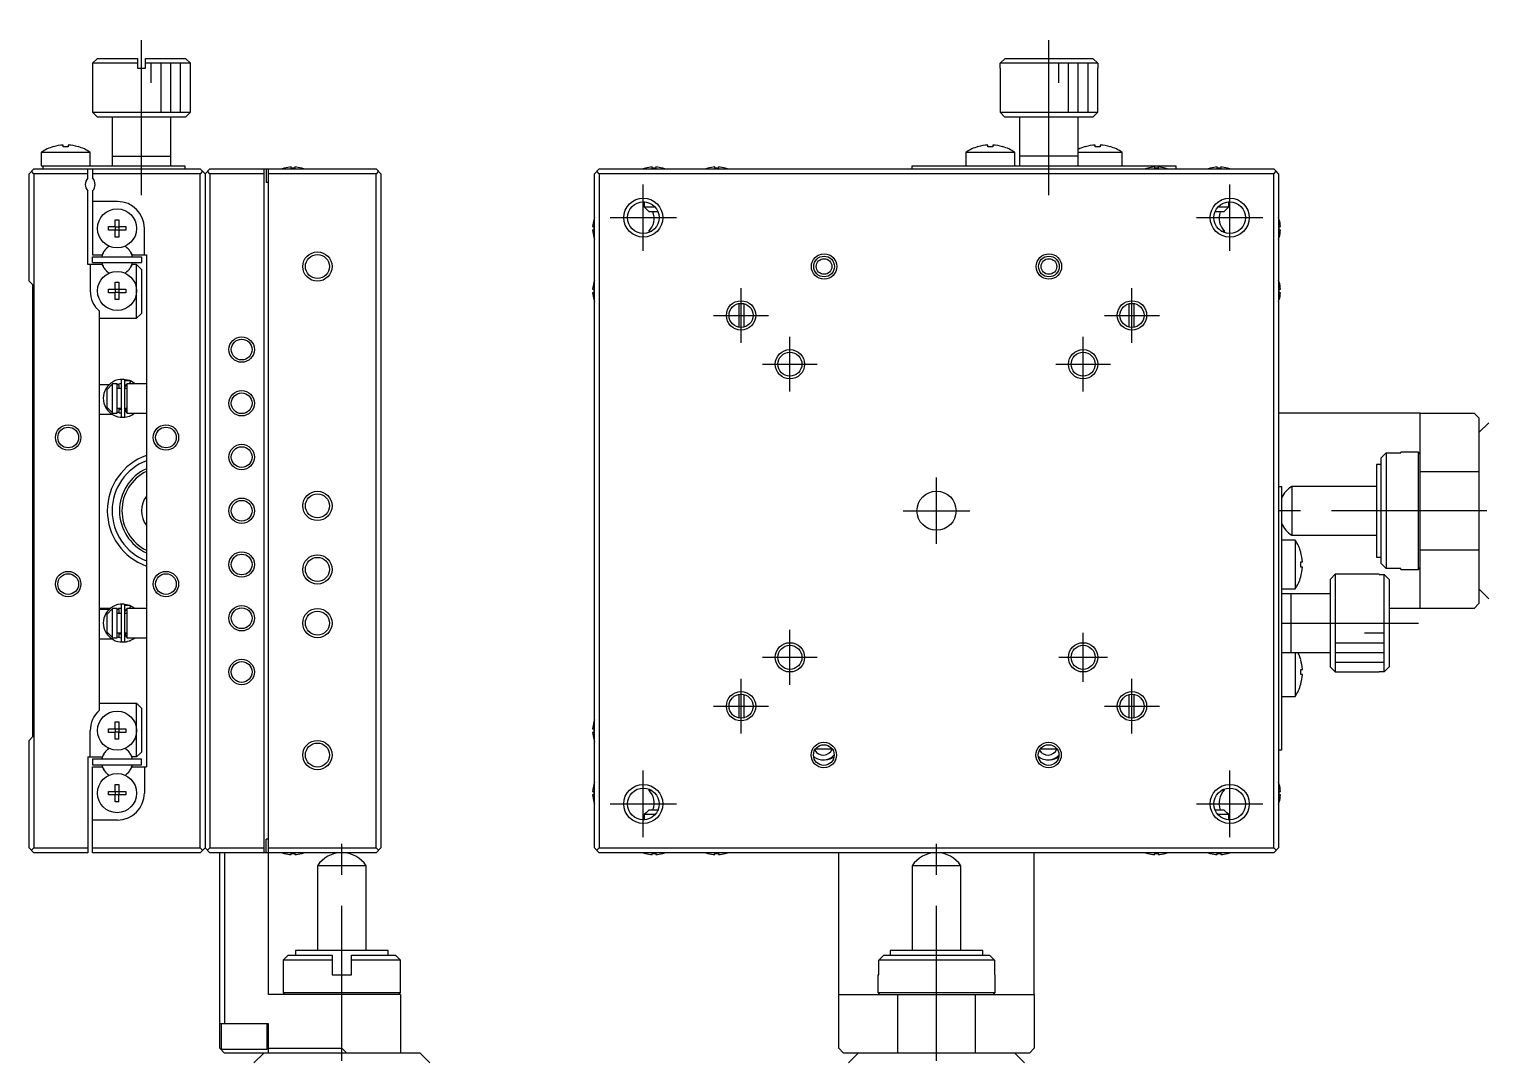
# Model space of a CAD drawing. Extents: x 0 to 460, y -8 to 315.
# Drawn here: x 0 to 148.8, y 148.1 to 253.4 of the extents above; entities that cross this region are included whole.
import ezdxf

# ---------------------------------------------------------------- set-up
doc = ezdxf.new("R2010")
doc.units = 0
doc.header["$LTSCALE"] = 0.5
doc.linetypes.add('CENTER', pattern=[50.8, 31.75, -6.35, 6.35, -6.35])
for name, color, linetype in [('MSM_CENTER', 1, 'CENTER'), ('MSM_CONTINUOUS', 7, 'CONTINUOUS'), ('MSM_NARROW', 5, 'CONTINUOUS')]:
    doc.layers.add(name, color=color, linetype=linetype)

msp = doc.modelspace()

# ---------------------------------------------------------------- linework, layer by layer
at = {"layer": 'MSM_CENTER'}
for p, q in [((11.5, 236.4), (11.5, 253.4)), ((104.34, 236.4), (104.34, 253.4)), ((62.84, 230.7), (62.84, 237.5)), ((122.84, 230.7), (122.84, 237.5)), ((59.44, 234.1), (66.24, 234.1)), ((119.44, 234.1), (126.24, 234.1)), ((72.84, 221.3), (72.84, 226.9)), ((112.84, 221.3), (112.84, 226.9)), ((70.04, 224.1), (75.64, 224.1)), ((110.04, 224.1), (115.64, 224.1)), ((77.84, 216.3), (77.84, 221.9)), ((107.84, 216.3), (107.84, 221.9)), ((75.04, 219.1), (80.64, 219.1)), ((105.04, 219.1), (110.64, 219.1)), ((92.84, 200.7), (92.84, 207.5)), ((89.44, 204.1), (96.24, 204.1)), ((225.34, 204.1), (127.84, 204.1)), ((128.14, 192.6), (142.14, 192.6)), ((77.84, 186.3), (77.84, 191.9)), ((107.84, 186.6), (107.84, 191.6)), ((75.04, 189.1), (80.64, 189.1)), ((105.34, 189.1), (110.34, 189.1)), ((72.84, 181.3), (72.84, 186.9)), ((112.84, 181.3), (112.84, 186.9)), ((70.04, 184.1), (75.64, 184.1)), ((110.04, 184.1), (115.64, 184.1)), ((62.84, 170.7), (62.84, 177.5)), ((122.84, 170.7), (122.84, 177.5)), ((59.44, 174.1), (66.24, 174.1)), ((119.44, 174.1), (126.24, 174.1)), ((32, 71.6), (32, 172.1)), ((92.84, 71.6), (92.84, 172.1))]:
    msp.add_line(p, q, dxfattribs=at)
at = {"layer": 'MSM_CONTINUOUS'}
for p, q in [((7, 250.4), (6.5, 249.9)), ((7, 250.4), (11.1, 250.4)), ((11.1, 250.4), (11.1, 249.4)), ((11.9, 250.4), (16, 250.4)), ((11.9, 249.4), (11.9, 250.4)), ((16.5, 249.9), (16, 250.4)), ((99.36, 249.9), (99.86, 250.4)), ((99.86, 250.4), (108.83, 250.4)), ((108.83, 250.4), (109.33, 249.9)), ((6.5, 249.9), (6.5, 244.9)), ((11.1, 249.9), (6.5, 249.9)), ((11.1, 249.4), (11.9, 249.4)), ((16.5, 249.9), (11.9, 249.9)), ((16.5, 244.9), (16.5, 249.9)), ((99.34, 249.4), (99.34, 244.9)), ((99.34, 249.4), (99.36, 249.4)), ((99.36, 249.4), (99.36, 249.9)), ((109.33, 249.9), (99.36, 249.9)), ((109.33, 249.9), (109.33, 249.4)), ((109.33, 249.4), (109.34, 249.4)), ((109.34, 244.9), (109.34, 249.4)), ((6.5, 244.9), (7, 244.4)), ((6.5, 244.9), (16.5, 244.9)), ((16, 244.4), (7, 244.4)), ((8.5, 244.4), (8.5, 239.4)), ((14.5, 239.4), (14.5, 244.4)), ((16, 244.4), (16.5, 244.9)), ((99.34, 244.9), (99.84, 244.4)), ((99.34, 244.9), (109.34, 244.9)), ((108.84, 244.4), (99.84, 244.4)), ((101.34, 244.4), (101.34, 239.4)), ((107.34, 239.4), (107.34, 244.4)), ((108.84, 244.4), (109.34, 244.9)), ((2.49, 241.36), (2.49, 241.37)), ((3.49, 241.36), (3.49, 241.53)), ((4.01, 241.36), (3.49, 241.36)), ((4.01, 241.53), (4.01, 241.36)), ((5.01, 241.37), (5.01, 241.36)), ((97.09, 241.36), (97.08, 241.37)), ((98.08, 241.36), (98.08, 241.53)), ((98.6, 241.36), (98.08, 241.36)), ((98.6, 241.53), (98.6, 241.36)), ((99.61, 241.37), (99.6, 241.36)), ((108.09, 241.36), (108.08, 241.37)), ((109.08, 241.36), (109.08, 241.53)), ((109.6, 241.36), (109.08, 241.36)), ((109.6, 241.53), (109.6, 241.36)), ((110.61, 241.37), (110.6, 241.36)), ((1.25, 240.79), (1.25, 239.4)), ((1.25, 240.79), (6.25, 240.79)), ((6.25, 239.4), (6.25, 240.79)), ((8.5, 240.4), (14.5, 240.4)), ((95.84, 240.79), (95.84, 239.4)), ((95.84, 240.79), (100.84, 240.79)), ((100.84, 239.4), (100.84, 240.79)), ((107.34, 240.4), (101.34, 240.4)), ((107.34, 240.79), (111.84, 240.79)), ((111.84, 239.4), (111.84, 240.79)), ((0.5, 239.1), (0, 238.6)), ((0, 227.6), (0, 238.6)), ((0.5, 238.6), (0.25, 238.85)), ((0.5, 239.1), (17.5, 239.1)), ((6, 238.6), (0.5, 238.6)), ((0.5, 238.6), (0.5, 169.6)), ((1.25, 239.4), (15.95, 239.4)), ((1.45, 239.1), (1.45, 239.4)), ((6, 238.16), (6, 239.1)), ((6.5, 239.1), (6.5, 238.16)), ((17.5, 238.6), (6.5, 238.6)), ((15.95, 239.4), (15.95, 239.1)), ((17.5, 239.1), (18, 238.6)), ((17.75, 238.85), (17.5, 238.6)), ((17.5, 169.6), (17.5, 238.6)), ((18.5, 239.1), (18, 238.6)), ((18, 238.6), (18, 169.6)), ((18.5, 238.6), (18.25, 238.85)), ((18.5, 239.1), (35.5, 239.1)), ((18.5, 238.6), (18.5, 169.6)), ((24, 238.6), (18.5, 238.6)), ((24, 239.1), (24, 169.1)), ((24.25, 239.1), (24.25, 237.7)), ((24.5, 154.6), (24.5, 239.1)), ((35.5, 238.6), (24.5, 238.6)), ((26.11, 239.17), (26.11, 239.17)), ((26.82, 239.17), (26.82, 239.29)), ((27.18, 239.17), (26.82, 239.17)), ((27.18, 239.29), (27.18, 239.17)), ((27.89, 239.17), (27.89, 239.17)), ((36, 238.6), (35.5, 239.1)), ((35.75, 238.85), (35.5, 238.6)), ((35.5, 169.6), (35.5, 238.6)), ((36, 238.6), (36, 169.6)), ((58.34, 239.1), (57.84, 238.6)), ((57.84, 169.6), (57.84, 238.6)), ((58.34, 238.6), (58.09, 238.85)), ((58.34, 239.1), (127.34, 239.1)), ((127.34, 238.6), (58.34, 238.6)), ((58.34, 238.6), (58.34, 169.6)), ((63.06, 239.17), (63.06, 239.17)), ((63.76, 239.17), (63.76, 239.29)), ((64.12, 239.17), (63.76, 239.17)), ((64.12, 239.29), (64.12, 239.17)), ((64.83, 239.17), (64.83, 239.17)), ((69.46, 239.17), (69.46, 239.17)), ((70.16, 239.17), (70.16, 239.29)), ((70.52, 239.17), (70.16, 239.17)), ((70.52, 239.29), (70.52, 239.17)), ((71.23, 239.17), (71.23, 239.17)), ((90.34, 239.4), (117.34, 239.4)), ((90.34, 239.1), (90.34, 239.4)), ((114.46, 239.17), (114.46, 239.17)), ((115.16, 239.17), (115.16, 239.29)), ((115.52, 239.17), (115.16, 239.17)), ((115.52, 239.29), (115.52, 239.17)), ((116.23, 239.17), (116.23, 239.17)), ((117.34, 239.4), (117.34, 239.1)), ((120.86, 239.17), (120.86, 239.17)), ((121.56, 239.17), (121.56, 239.29)), ((121.92, 239.17), (121.56, 239.17)), ((121.92, 239.29), (121.92, 239.17)), ((122.63, 239.17), (122.63, 239.17)), ((127.59, 238.85), (127.34, 239.1)), ((127.34, 238.6), (127.59, 238.85)), ((127.34, 169.6), (127.34, 238.6)), ((127.84, 238.6), (127.59, 238.85)), ((127.84, 238.6), (127.84, 169.6)), ((6, 229.3), (6, 236.84)), ((6.5, 236.84), (6.5, 230.3)), ((24.5, 237.7), (24.25, 237.7)), ((9.05, 235.75), (6.5, 235.75)), ((62.94, 235.75), (62.94, 235.2)), ((62.94, 235.2), (63.14, 235)), ((62.94, 235.2), (64.07, 235.2)), ((121.62, 235.2), (122.74, 235.2)), ((122.54, 235), (122.74, 235.2)), ((122.74, 235.2), (122.74, 235.75)), ((8.82, 233.18), (8.82, 233.89)), ((8.82, 233.89), (9.18, 233.89)), ((9.18, 233.89), (9.18, 233.18)), ((57.77, 233.89), (57.78, 233.89)), ((63.14, 235), (63.44, 234.7)), ((64.38, 234.7), (63.44, 234.7)), ((122.24, 234.7), (121.31, 234.7)), ((122.24, 234.7), (122.54, 235)), ((127.91, 233.89), (127.92, 233.89)), ((8.11, 232.82), (8.11, 233.18)), ((8.11, 233.18), (8.82, 233.18)), ((8.82, 232.82), (8.11, 232.82)), ((8.83, 233.17), (8.82, 233.18)), ((8.83, 232.83), (8.82, 232.82)), ((8.82, 232.11), (8.82, 232.82)), ((8.83, 233.17), (9.17, 233.17)), ((8.83, 232.83), (8.83, 233.17)), ((9.17, 232.83), (8.83, 232.83)), ((9.17, 233.17), (9.18, 233.18)), ((9.17, 233.17), (9.17, 232.83)), ((9.17, 232.83), (9.18, 232.82)), ((9.18, 233.18), (9.89, 233.18)), ((9.89, 232.82), (9.18, 232.82)), ((9.18, 232.82), (9.18, 232.11)), ((9.89, 233.18), (9.89, 232.82)), ((11.8, 230.3), (11.8, 233)), ((57.66, 233.18), (57.78, 233.18)), ((57.78, 232.82), (57.66, 232.82)), ((57.78, 233.18), (57.78, 232.82)), ((63.72, 232.7), (63.4, 232.7)), ((63.55, 232.61), (63.4, 232.7)), ((122.29, 232.7), (121.97, 232.7)), ((122.29, 232.7), (122.14, 232.61)), ((127.91, 233.18), (128.03, 233.18)), ((127.91, 232.82), (127.91, 233.18)), ((128.03, 232.82), (127.91, 232.82)), ((9.18, 232.11), (8.82, 232.11)), ((57.78, 232.11), (57.77, 232.11)), ((127.92, 232.11), (127.91, 232.11)), ((7.46, 229.3), (6, 229.3)), ((6.25, 229.3), (6.25, 226.6)), ((6.5, 230.3), (7.46, 230.3)), ((6.5, 229.5), (6.5, 230.1)), ((6.5, 230.1), (11.5, 230.1)), ((6.5, 229.5), (11.5, 229.5)), ((7.46, 230.3), (7.63, 230.59)), ((7.63, 229.01), (7.46, 229.3)), ((10.37, 230.59), (10.54, 230.3)), ((10.54, 229.3), (10.37, 229.01)), ((10.54, 230.3), (12, 230.3)), ((11, 229.3), (10.54, 229.3)), ((11, 229.3), (11.5, 228.8)), ((11, 223.8), (11, 229.3)), ((11.5, 230.1), (11.5, 229.5)), ((12, 230.3), (12, 177.9)), ((11.5, 228.8), (11.5, 224.3)), ((0, 227.6), (0.35, 227.25)), ((0.35, 227.25), (0.35, 180.95)), ((8.11, 226.42), (8.11, 226.78)), ((8.11, 226.78), (8.82, 226.78)), ((8.82, 226.42), (8.11, 226.42)), ((8.82, 226.78), (8.82, 227.49)), ((8.82, 227.49), (9.18, 227.49)), ((8.83, 226.77), (8.82, 226.78)), ((8.83, 226.43), (8.82, 226.42)), ((8.82, 225.71), (8.82, 226.42)), ((8.83, 226.77), (9.17, 226.77)), ((8.83, 226.43), (8.83, 226.77)), ((9.17, 226.43), (8.83, 226.43)), ((9.17, 226.77), (9.18, 226.78)), ((9.17, 226.77), (9.17, 226.43)), ((9.17, 226.43), (9.18, 226.42)), ((9.18, 227.49), (9.18, 226.78)), ((9.18, 226.78), (9.89, 226.78)), ((9.89, 226.42), (9.18, 226.42)), ((9.18, 226.42), (9.18, 225.71)), ((9.89, 226.78), (9.89, 226.42)), ((57.66, 226.78), (57.78, 226.78)), ((57.78, 226.42), (57.66, 226.42)), ((57.77, 227.49), (57.78, 227.49)), ((57.78, 226.78), (57.78, 226.42)), ((127.91, 227.49), (127.92, 227.49)), ((127.91, 226.78), (128.03, 226.78)), ((127.91, 226.42), (127.91, 226.78)), ((128.03, 226.42), (127.91, 226.42)), ((9.18, 225.71), (8.82, 225.71)), ((57.78, 225.71), (57.77, 225.71)), ((72.64, 222.87), (72.64, 225.33)), ((73.14, 225.31), (73.14, 222.89)), ((112.54, 222.89), (112.54, 225.31)), ((113.04, 225.33), (113.04, 222.87)), ((127.92, 225.71), (127.91, 225.71)), ((7.2, 183.68), (7.2, 224.52)), ((7.2, 223.8), (11, 223.8)), ((11.5, 224.3), (11, 223.8)), ((9.41, 217.36), (9.41, 213.86)), ((10.32, 217.42), (9.63, 217.55)), ((10.37, 217.4), (9.8, 217.38)), ((9.8, 213.86), (9.8, 217.36)), ((10.38, 217.39), (10.32, 217.19)), ((10.85, 217.1), (10.38, 217.39)), ((8.25, 217), (7.2, 217)), ((8, 216.52), (8.5, 217.05)), ((8, 214.68), (8, 216.52)), ((9, 217.1), (8.5, 217.1)), ((8.5, 217.1), (8.5, 214.1)), ((9, 217.04), (9.41, 217.15)), ((9, 214.1), (9, 217.1)), ((9.2, 217), (9, 217)), ((9.41, 216.6), (9, 216.6)), ((9.2, 216.6), (9.2, 217)), ((9.8, 216.76), (10, 217.05)), ((10, 216.6), (9.8, 216.6)), ((12, 217.1), (10, 217.1)), ((10, 217.1), (10, 214.1)), ((10.32, 217.19), (10.28, 217.1)), ((10.39, 217.17), (10.48, 217.1)), ((10.55, 217.1), (10.53, 217.11)), ((8.5, 214.15), (8, 214.68)), ((9, 214.6), (9.41, 214.6)), ((9.2, 214.11), (9.2, 214.6)), ((9.2, 214.5), (9.41, 214.5)), ((9.8, 214.6), (10, 214.6)), ((9.8, 214.5), (10, 214.5)), ((10, 214.17), (9.8, 214.46)), ((7.2, 214), (8.52, 214)), ((8.5, 214.1), (9, 214.1)), ((9.41, 214.07), (9, 214.18)), ((9.41, 214.1), (9.23, 214.1)), ((10, 214.1), (12, 214.1)), ((10.31, 213.8), (10.32, 213.8)), ((10.31, 213.8), (10.31, 213.8)), ((10.31, 213.8), (10.31, 213.8)), ((10.32, 213.8), (10.33, 213.8)), ((10.32, 213.8), (10.32, 213.8)), ((10.32, 213.8), (10.32, 213.8)), ((10.32, 213.8), (10.32, 213.8)), ((10.32, 213.8), (10.32, 213.8)), ((10.32, 213.8), (10.32, 213.8)), ((10.32, 213.8), (10.32, 213.8)), ((10.33, 213.81), (10.37, 213.82)), ((10.33, 213.8), (10.33, 213.81)), ((10.37, 213.82), (10.37, 213.82)), ((10.37, 213.82), (10.37, 213.82)), ((10.37, 213.82), (10.37, 213.82)), ((142.34, 214.1), (127.84, 214.1)), ((142.34, 214.1), (147.84, 214.1)), ((142.34, 194.1), (142.34, 214.1)), ((148.34, 213.6), (147.84, 214.1)), ((148.34, 213.6), (148.34, 194.6)), ((149.34, 213.1), (148.34, 212.1)), ((138.34, 209.51), (138.84, 210.02)), ((138.84, 210.02), (140.34, 210.02)), ((138.84, 210.02), (138.84, 198.18)), ((142.14, 210.1), (140.34, 210.1)), ((140.34, 210.02), (140.34, 210.1)), ((142.34, 209.9), (142.14, 210.1)), ((142.14, 198.1), (142.14, 210.1)), ((138.34, 208.85), (137.84, 208.85)), ((137.84, 208.85), (137.84, 199.35)), ((138.34, 198.69), (138.34, 209.51)), ((148.34, 208.1), (142.34, 208.1)), ((127.84, 206.6), (128.14, 206.6)), ((128.14, 206.6), (128.14, 179.6)), ((137.84, 206.6), (129.19, 206.6)), ((129.19, 206.6), (129.19, 201.6)), ((129.54, 201.1), (128.14, 201.1)), ((129.19, 201.6), (137.84, 201.6)), ((129.54, 201.1), (129.54, 196.1)), ((130.11, 199.86), (130.11, 199.86)), ((142.34, 200.1), (148.34, 200.1)), ((130.11, 198.34), (130.11, 198.86)), ((130.11, 198.86), (130.28, 198.86)), ((130.28, 198.34), (130.11, 198.34)), ((137.84, 199.35), (138.34, 199.35)), ((138.84, 198.18), (138.34, 198.69)), ((140.34, 198.18), (138.84, 198.18)), ((140.34, 198.1), (140.34, 198.18)), ((140.34, 198.1), (142.14, 198.1)), ((142.14, 198.1), (142.34, 198.3)), ((130.11, 197.34), (130.11, 197.34)), ((133.64, 197.6), (133.14, 197.1)), ((133.14, 188.1), (133.14, 197.1)), ((138.14, 197.6), (133.64, 197.6)), ((133.64, 197.6), (133.64, 187.6)), ((138.14, 197.6), (138.14, 197.58)), ((138.14, 197.58), (138.64, 197.58)), ((138.64, 197.58), (139.14, 197.08)), ((138.64, 187.62), (138.64, 197.58)), ((139.14, 197.08), (139.14, 188.12)), ((128.14, 196.1), (129.54, 196.1)), ((133.14, 195.6), (128.14, 195.6)), ((129.14, 189.6), (129.14, 195.6)), ((148.34, 196.1), (149.34, 195.1)), ((8.36, 194.1), (7.2, 194.1)), ((8.25, 194), (7.2, 194)), ((8, 193.52), (8.5, 194.05)), ((8, 191.68), (8, 193.52)), ((9, 194.1), (8.5, 194.1)), ((8.5, 194.1), (8.5, 191.1)), ((9, 194.04), (9.41, 194.15)), ((9, 191.1), (9, 194.1)), ((9.2, 194), (9, 194)), ((9.41, 193.6), (9, 193.6)), ((9.41, 194.1), (9.16, 194.1)), ((9.2, 193.6), (9.2, 194)), ((9.41, 194.36), (9.41, 190.86)), ((10.32, 194.42), (9.63, 194.55)), ((10.37, 194.4), (9.8, 194.38)), ((9.8, 190.86), (9.8, 194.36)), ((9.8, 193.76), (10, 194.05)), ((10, 193.6), (9.8, 193.6)), ((12, 194.1), (10, 194.1)), ((10, 194.1), (10, 191.1)), ((10.32, 194.19), (10.28, 194.1)), ((10.85, 194.1), (10.32, 194.42)), ((10.38, 194.39), (10.32, 194.19)), ((10.39, 194.17), (10.48, 194.1)), ((10.55, 194.1), (10.53, 194.11)), ((147.84, 194.1), (139.14, 194.1)), ((147.84, 194.1), (148.34, 194.6)), ((7.2, 191), (8.52, 191)), ((8.5, 191.15), (8, 191.68)), ((8.5, 191.1), (9, 191.1)), ((9, 191.6), (9.41, 191.6)), ((9.41, 191.07), (9, 191.18)), ((9.2, 191.11), (9.2, 191.6)), ((9.2, 191.5), (9.41, 191.5)), ((9.8, 191.6), (10, 191.6)), ((9.8, 191.5), (10, 191.5)), ((10, 191.17), (9.8, 191.46)), ((10, 191.1), (12, 191.1)), ((10.31, 190.8), (10.32, 190.8)), ((10.31, 190.8), (10.31, 190.8)), ((10.31, 190.8), (10.31, 190.8)), ((10.32, 190.8), (10.33, 190.8)), ((10.32, 190.8), (10.32, 190.8)), ((10.32, 190.8), (10.32, 190.8)), ((10.32, 190.8), (10.32, 190.8)), ((10.32, 190.8), (10.32, 190.8)), ((10.32, 190.8), (10.32, 190.8)), ((10.32, 190.8), (10.32, 190.8)), ((10.33, 190.81), (10.37, 190.82)), ((10.33, 190.8), (10.33, 190.81)), ((10.37, 190.82), (10.37, 190.82)), ((10.37, 190.82), (10.37, 190.82)), ((10.37, 190.82), (10.37, 190.82)), ((128.14, 189.6), (133.14, 189.6)), ((129.54, 189.6), (129.54, 185.1)), ((130.11, 188.86), (130.11, 188.86)), ((130.11, 187.34), (130.11, 187.86)), ((130.11, 187.86), (130.28, 187.86)), ((133.14, 188.1), (133.64, 187.6)), ((133.64, 187.6), (138.14, 187.6)), ((138.64, 187.62), (138.14, 187.62)), ((138.14, 187.62), (138.14, 187.6)), ((139.14, 188.12), (138.64, 187.62)), ((130.28, 187.34), (130.11, 187.34)), ((130.11, 186.34), (130.11, 186.34)), ((72.64, 182.87), (72.64, 185.33)), ((73.14, 185.31), (73.14, 182.89)), ((112.54, 182.89), (112.54, 185.31)), ((113.04, 185.33), (113.04, 182.87)), ((128.14, 185.1), (129.54, 185.1)), ((7.2, 184.4), (11, 184.4)), ((11, 184.4), (11.5, 183.9)), ((11, 178.9), (11, 184.4)), ((11.5, 183.9), (11.5, 179.4)), ((6.25, 178.9), (6.25, 181.6)), ((8.11, 181.42), (8.11, 181.78)), ((8.11, 181.78), (8.82, 181.78)), ((8.82, 181.78), (8.82, 182.49)), ((8.82, 182.49), (9.18, 182.49)), ((8.83, 181.77), (8.82, 181.78)), ((8.83, 181.77), (9.17, 181.77)), ((8.83, 181.43), (8.83, 181.77)), ((9.17, 181.77), (9.18, 181.78)), ((9.17, 181.77), (9.17, 181.43)), ((9.18, 182.49), (9.18, 181.78)), ((9.18, 181.78), (9.89, 181.78)), ((9.89, 181.78), (9.89, 181.42)), ((57.66, 181.78), (57.78, 181.78)), ((57.77, 182.49), (57.78, 182.49)), ((57.78, 181.78), (57.78, 181.42)), ((0.35, 180.95), (0, 180.6)), ((0, 169.6), (0, 180.6)), ((8.82, 181.42), (8.11, 181.42)), ((8.83, 181.43), (8.82, 181.42)), ((8.82, 180.71), (8.82, 181.42)), ((9.18, 180.71), (8.82, 180.71)), ((9.17, 181.43), (8.83, 181.43)), ((9.17, 181.43), (9.18, 181.42)), ((9.18, 180.71), (9.18, 181.42)), ((9.89, 181.42), (9.18, 181.42)), ((57.78, 181.42), (57.66, 181.42)), ((57.78, 180.71), (57.77, 180.71)), ((6, 178.9), (7.46, 178.9)), ((6, 178.9), (6, 169.1)), ((6.5, 178.7), (6.5, 178.1)), ((6.5, 178.7), (11.5, 178.7)), ((7.63, 179.19), (7.46, 178.9)), ((10.54, 178.9), (10.37, 179.19)), ((11, 178.9), (10.54, 178.9)), ((11.5, 179.4), (11, 178.9)), ((11.5, 178.1), (11.5, 178.7)), ((82.24, 179.7), (80.45, 179.7)), ((105.24, 179.7), (103.45, 179.7)), ((128.14, 179.6), (127.84, 179.6)), ((6.5, 178.1), (11.5, 178.1)), ((6.5, 177.9), (7.46, 177.9)), ((6.5, 169.1), (6.5, 177.9)), ((7.46, 177.9), (7.63, 177.61)), ((10.37, 177.61), (10.54, 177.9)), ((10.54, 177.9), (12, 177.9)), ((11.8, 177.9), (11.8, 175.2)), ((8.82, 175.38), (8.82, 176.09)), ((8.82, 176.09), (9.18, 176.09)), ((9.18, 176.09), (9.18, 175.38)), ((57.77, 176.09), (57.78, 176.09)), ((127.91, 176.09), (127.92, 176.09)), ((8.11, 175.02), (8.11, 175.38)), ((8.11, 175.38), (8.82, 175.38)), ((8.82, 175.02), (8.11, 175.02)), ((8.83, 175.37), (8.82, 175.38)), ((8.83, 175.03), (8.82, 175.02)), ((8.82, 174.31), (8.82, 175.02)), ((9.18, 174.31), (8.82, 174.31)), ((8.83, 175.37), (9.17, 175.37)), ((8.83, 175.03), (8.83, 175.37)), ((9.17, 175.03), (8.83, 175.03)), ((9.17, 175.37), (9.18, 175.38)), ((9.17, 175.37), (9.17, 175.03)), ((9.17, 175.03), (9.18, 175.02)), ((9.18, 175.38), (9.89, 175.38)), ((9.18, 174.31), (9.18, 175.02)), ((9.89, 175.02), (9.18, 175.02)), ((9.89, 175.38), (9.89, 175.02)), ((57.66, 175.38), (57.78, 175.38)), ((57.78, 175.02), (57.66, 175.02)), ((57.78, 174.31), (57.77, 174.31)), ((57.78, 175.38), (57.78, 175.02)), ((63.4, 175.5), (63.55, 175.59)), ((63.4, 175.5), (63.72, 175.5)), ((121.97, 175.5), (122.29, 175.5)), ((122.14, 175.59), (122.29, 175.5)), ((127.91, 175.38), (128.03, 175.38)), ((127.91, 175.02), (127.91, 175.38)), ((128.03, 175.02), (127.91, 175.02)), ((127.92, 174.31), (127.91, 174.31)), ((63.14, 173.2), (62.94, 173)), ((62.94, 173), (62.94, 172.45)), ((64.07, 173), (62.94, 173)), ((63.44, 173.5), (63.14, 173.2)), ((63.44, 173.5), (64.44, 173.5)), ((121.31, 173.5), (122.24, 173.5)), ((122.74, 173), (121.62, 173)), ((122.54, 173.2), (122.24, 173.5)), ((122.74, 173), (122.54, 173.2)), ((122.74, 172.45), (122.74, 173)), ((9.05, 172.45), (6.5, 172.45)), ((24.25, 169.1), (24.25, 170.5)), ((24.5, 170.5), (24.25, 170.5)), ((0, 169.6), (0.5, 169.1)), ((0.25, 169.35), (0.5, 169.6)), ((0.5, 169.6), (6, 169.6)), ((6, 169.1), (0.5, 169.1)), ((6.5, 169.6), (17.5, 169.6)), ((17.5, 169.1), (6.5, 169.1)), ((18, 169.6), (17.5, 169.1)), ((17.5, 169.6), (17.75, 169.35)), ((18.5, 169.1), (18, 169.6)), ((18.25, 169.35), (18.5, 169.6)), ((18.5, 169.6), (24, 169.6)), ((35.5, 169.1), (18.5, 169.1)), ((19.5, 149.1), (19.5, 169.1)), ((20, 169.1), (20, 151.6)), ((24.5, 169.6), (35.5, 169.6)), ((26.11, 169.03), (26.11, 169.03)), ((26.82, 168.91), (26.82, 169.03)), ((26.82, 169.03), (27.18, 169.03)), ((27.18, 169.03), (27.18, 168.91)), ((27.89, 169.03), (27.89, 169.03)), ((36, 169.6), (35.5, 169.1)), ((35.5, 169.6), (35.75, 169.35)), ((57.84, 169.6), (58.34, 169.1)), ((58.09, 169.35), (58.34, 169.6)), ((58.34, 169.6), (127.34, 169.6)), ((127.34, 169.1), (58.34, 169.1)), ((63.06, 169.03), (63.06, 169.03)), ((63.76, 168.91), (63.76, 169.03)), ((63.76, 169.03), (64.12, 169.03)), ((64.12, 169.03), (64.12, 168.91)), ((64.83, 169.03), (64.83, 169.03)), ((69.46, 169.03), (69.46, 169.03)), ((70.16, 168.91), (70.16, 169.03)), ((70.16, 169.03), (70.52, 169.03)), ((70.52, 169.03), (70.52, 168.91)), ((71.23, 169.03), (71.23, 169.03)), ((82.84, 149.1), (82.84, 169.1)), ((102.84, 154.6), (102.84, 169.1)), ((114.46, 169.03), (114.46, 169.03)), ((115.16, 168.91), (115.16, 169.03)), ((115.16, 169.03), (115.52, 169.03)), ((115.52, 169.03), (115.52, 168.91)), ((116.23, 169.03), (116.23, 169.03)), ((120.86, 169.03), (120.86, 169.03)), ((121.56, 168.91), (121.56, 169.03)), ((121.56, 169.03), (121.92, 169.03)), ((121.92, 169.03), (121.92, 168.91)), ((122.63, 169.03), (122.63, 169.03)), ((127.34, 169.1), (127.84, 169.6)), ((127.59, 169.35), (127.34, 169.6)), ((29.5, 167.76), (29.5, 159.1)), ((34.5, 167.76), (29.5, 167.76)), ((34.5, 159.1), (34.5, 167.76)), ((90.34, 167.76), (90.34, 159.1)), ((95.34, 167.76), (90.34, 167.76)), ((95.34, 159.1), (95.34, 167.76)), ((26.5, 158.6), (26, 158.1)), ((26, 158.1), (26, 154.8)), ((31, 158.1), (26, 158.1)), ((26.5, 158.6), (31, 158.6)), ((27.25, 159.1), (27.25, 158.6)), ((36.75, 159.1), (27.25, 159.1)), ((31, 158.6), (31, 156.6)), ((33, 158.6), (37.5, 158.6)), ((33, 156.6), (33, 158.6)), ((38, 158.1), (33, 158.1)), ((36.75, 158.6), (36.75, 159.1)), ((38, 158.1), (37.5, 158.6)), ((38, 154.8), (38, 158.1)), ((86.93, 158.1), (87.44, 158.6)), ((86.93, 156.6), (86.93, 158.1)), ((98.76, 158.1), (86.93, 158.1)), ((87.44, 158.6), (98.25, 158.6)), ((88.09, 159.1), (88.09, 158.6)), ((97.59, 159.1), (88.09, 159.1)), ((97.59, 158.6), (97.59, 159.1)), ((98.25, 158.6), (98.76, 158.1)), ((98.76, 158.1), (98.76, 156.6)), ((31, 156.6), (33, 156.6)), ((86.84, 156.6), (86.84, 154.8)), ((86.84, 156.6), (86.93, 156.6)), ((98.76, 156.6), (98.84, 156.6)), ((98.84, 154.8), (98.84, 156.6)), ((26, 154.8), (26.2, 154.6)), ((26, 154.8), (38, 154.8)), ((37.8, 154.6), (38, 154.8)), ((86.84, 154.8), (87.04, 154.6)), ((86.84, 154.8), (98.84, 154.8)), ((98.64, 154.6), (98.84, 154.8)), ((38, 154.6), (24.5, 154.6)), ((32, 149.1), (32, 154.6)), ((38, 154.6), (38, 148.6)), ((82.84, 154.6), (102.84, 154.6)), ((88.84, 154.6), (88.84, 148.6)), ((96.84, 148.6), (96.84, 154.6)), ((102.84, 154.6), (102.84, 149.1)), ((24.5, 151.6), (19.5, 151.6)), ((19.65, 151.6), (19.65, 149)), ((24.35, 149), (24.35, 151.6)), ((24.5, 148.6), (24.5, 151.6)), ((19.5, 149.1), (20, 148.6)), ((19.65, 149), (24.35, 149)), ((24.5, 149.1), (32, 149.1)), ((32, 149.1), (32.5, 148.6)), ((82.84, 149.1), (83.34, 148.6)), ((102.34, 148.6), (102.84, 149.1)), ((40, 148.6), (20, 148.6)), ((24, 148.6), (23, 147.6)), ((41, 147.6), (40, 148.6)), ((102.34, 148.6), (83.34, 148.6)), ((84.84, 148.6), (83.84, 147.6)), ((101.84, 147.6), (100.84, 148.6))]:
    msp.add_line(p, q, dxfattribs=at)
for centre, radius in [((62.84, 234.1), 1.62), ((122.84, 234.1), 1.62), ((9, 233), 2), ((29.5, 229.1), 1.23), ((81.34, 229.1), 1.06), ((81.34, 229.1), 0.8), ((104.34, 229.1), 1.06), ((104.34, 229.1), 0.8), ((9, 226.6), 2), ((72.84, 224.1), 1.23), ((112.84, 224.1), 1.23), ((21.75, 220.6), 1.06), ((77.84, 219.1), 1.23), ((107.84, 219.1), 1.23), ((21.75, 215.1), 1.06), ((4, 211.6), 1.06), ((14, 211.6), 1.06), ((21.75, 209.6), 1.06), ((29.5, 204.6), 1.23), ((92.84, 204.1), 2), ((21.75, 204.1), 1.06), ((21.75, 198.6), 1.06), ((29.5, 198.1), 1.23), ((4, 196.6), 1.06), ((14, 196.6), 1.06), ((21.75, 193.1), 1.06), ((29.5, 192.6), 1.23), ((77.84, 189.1), 1.23), ((107.84, 189.1), 1.23), ((21.75, 187.6), 1.06), ((72.84, 184.1), 1.23), ((112.84, 184.1), 1.23), ((9, 181.6), 2), ((29.5, 179.1), 1.23), ((81.31, 179.1), 1.06), ((104.31, 179.1), 1.06), ((9, 175.2), 2), ((62.84, 174.1), 1.62), ((122.84, 174.1), 1.62)]:
    msp.add_circle(centre, radius, dxfattribs=at)
for centre, radius, start, end in [((3.75, 237.05), 4.5, 106.2858, 123.749), ((3.75, 237.05), 4.49, 93.3178, 106.2694), ((3.75, 237.05), 4.49, 73.7306, 86.6822), ((3.75, 237.05), 4.5, 56.251, 73.7142), ((98.34, 237.05), 4.5, 106.2858, 123.749), ((98.34, 237.05), 4.49, 93.3178, 106.2694), ((98.34, 237.05), 4.49, 73.7306, 86.6822), ((98.34, 237.05), 4.5, 56.251, 73.7142), ((109.34, 237.05), 4.5, 106.2858, 116.3878), ((109.34, 237.05), 4.49, 93.3178, 106.2694), ((109.34, 237.05), 4.49, 73.7306, 86.6822), ((109.34, 237.05), 4.5, 56.251, 73.7142), ((6.75, 237.5), 1, 138.5904, 221.4096), ((5.75, 237.5), 1, 318.5904, 41.4096), ((27, 236.1), 3.2, 106.1225, 110.3641), ((27, 236.1), 3.19, 93.2297, 106.1067), ((27, 236.1), 3.19, 73.8933, 86.7703), ((27, 236.1), 3.2, 69.6359, 73.8775), ((63.94, 236.1), 3.2, 106.1225, 110.3641), ((63.94, 236.1), 3.19, 93.2297, 106.1067), ((63.94, 236.1), 3.19, 73.8933, 86.7703), ((63.94, 236.1), 3.2, 69.6359, 73.8775), ((70.34, 236.1), 3.2, 106.1225, 110.3641), ((70.34, 236.1), 3.19, 93.2297, 106.1067), ((70.34, 236.1), 3.19, 73.8933, 86.7703), ((70.34, 236.1), 3.2, 69.6359, 73.8775), ((115.34, 236.1), 3.2, 106.1225, 110.3641), ((115.34, 236.1), 3.19, 93.2297, 106.1067), ((115.34, 236.1), 3.19, 73.8933, 86.7703), ((115.34, 236.1), 3.2, 69.6359, 73.8775), ((121.74, 236.1), 3.2, 106.1225, 110.3641), ((121.74, 236.1), 3.19, 93.2297, 106.1067), ((121.74, 236.1), 3.19, 73.8933, 86.7703), ((121.74, 236.1), 3.2, 69.6359, 73.8775), ((9.05, 233), 2.75, 0, 90), ((60.84, 233), 3.19, 163.8933, 176.7703), ((60.84, 233), 3.2, 159.6359, 163.8775), ((62.12, 234.02), 1.83, 314.0961, 21.9388), ((123.77, 234.06), 2.01, 161.354, 222.6111), ((124.84, 233), 3.2, 16.1225, 20.3641), ((124.84, 233), 3.19, 3.2297, 16.1067), ((60.84, 233), 3.19, 183.2297, 196.1067), ((124.84, 233), 3.19, 343.8933, 356.7703), ((9, 229.8), 1.59, 135, 150), ((9, 229.8), 1.59, 120.4332, 135), ((9.12, 229.69), 1.75, 121.8865, 135.0044), ((9, 229.8), 1.59, 45, 59.5668), ((8.88, 229.69), 1.75, 44.9956, 58.1135), ((9, 229.8), 1.59, 30, 45), ((60.84, 233), 3.2, 196.1225, 200.3641), ((124.84, 233), 3.2, 339.6359, 343.8775), ((9, 229.8), 1.59, 150, 169.1069), ((9, 229.8), 1.59, 190.893, 210), ((9, 229.8), 1.59, 10.8931, 30), ((9, 229.8), 1.59, 330, 349.107), ((9, 229.8), 1.59, 210, 225), ((9, 229.8), 1.59, 225, 239.5667), ((9.12, 229.91), 1.75, 224.9956, 238.1135), ((9, 229.8), 1.59, 300.4333, 315), ((8.88, 229.91), 1.75, 301.8865, 315.0044), ((9, 229.8), 1.59, 315, 330), ((9, 226.6), 2.75, 180, 229.1148), ((60.84, 226.6), 3.19, 163.8933, 176.7703), ((60.84, 226.6), 3.19, 183.2297, 196.1067), ((60.84, 226.6), 3.2, 159.6359, 163.8775), ((124.84, 226.6), 3.2, 16.1225, 20.3641), ((124.84, 226.6), 3.19, 3.2297, 16.1067), ((124.84, 226.6), 3.19, 343.8933, 356.7703), ((60.84, 226.6), 3.2, 196.1225, 200.3641), ((124.84, 226.6), 3.2, 339.6359, 343.8775), ((9.53, 215.61), 1.94, 88.4298, 271.4879), ((9.61, 217.36), 0.195, 0, 180), ((9.61, 213.86), 0.195, 180, 0), ((9.6, 215.62), 1.95, 270.7968, 308.9632), ((14, 204.1), 6, 109.4712, 250.5288), ((14, 204.1), 5.5, 111.3237, 248.6763), ((14, 204.1), 4.75, 114.9011, 245.0989), ((14, 204.1), 2.5, 143.1301, 216.8699), ((130.84, 204.1), 3, 123.5573, 154.1581), ((130.84, 204.1), 3, 205.8419, 236.4427), ((125.79, 198.6), 4.5, 16.2858, 33.749), ((125.79, 198.6), 4.49, 3.3178, 16.2694), ((125.79, 198.6), 4.49, 343.7306, 356.6822), ((125.79, 198.6), 4.5, 326.251, 343.7142), ((9.53, 192.61), 1.94, 88.4298, 271.4879), ((9.61, 194.36), 0.195, 0, 180), ((9.61, 190.86), 0.195, 180, 0), ((9.6, 192.62), 1.95, 270.7968, 308.9632), ((125.79, 187.6), 4.5, 16.2858, 26.3878), ((125.79, 187.6), 4.49, 3.3178, 16.2694), ((125.79, 187.6), 4.5, 326.251, 343.7142), ((125.79, 187.6), 4.49, 343.7306, 356.6822), ((9, 181.6), 2.75, 130.8852, 180), ((60.84, 181.6), 3.19, 163.8933, 176.7703), ((60.84, 181.6), 3.2, 159.6359, 163.8775), ((60.84, 181.6), 3.19, 183.2297, 196.1067), ((60.84, 181.6), 3.2, 196.1225, 200.3641), ((9, 178.4), 1.59, 150, 169.107), ((9, 178.4), 1.59, 135, 150), ((9, 178.4), 1.59, 120.4333, 135), ((9.12, 178.29), 1.75, 121.8865, 135.0044), ((9, 178.4), 1.59, 45, 59.5667), ((8.88, 178.29), 1.75, 44.9956, 58.1135), ((9, 178.4), 1.59, 30, 45), ((9, 178.4), 1.59, 10.893, 30), ((81.24, 180.1), 1.5, 229.9755, 321.4457), ((81.35, 180.56), 1.95, 236.547, 239.8271), ((81.24, 180.1), 1, 210.8655, 336.4218), ((81.35, 180.56), 1.95, 273.1783, 302.6742), ((104.24, 180.1), 1.5, 229.9755, 321.4457), ((104.35, 180.56), 1.95, 236.547, 239.8271), ((104.24, 180.1), 1, 210.8655, 336.4218), ((104.35, 180.56), 1.95, 273.1783, 302.6742), ((9, 178.4), 1.59, 190.8931, 210), ((9, 178.4), 1.59, 210, 224.9051), ((9, 178.4), 1.59, 224.9051, 239.5668), ((9.12, 178.51), 1.75, 224.9095, 238.1135), ((9, 178.4), 1.59, 300.4332, 315), ((8.88, 178.51), 1.75, 301.8865, 315.0044), ((9, 178.4), 1.59, 315, 330), ((9, 178.4), 1.59, 330, 349.1069), ((60.84, 175.2), 3.19, 163.8933, 176.7703), ((60.84, 175.2), 3.2, 159.6359, 163.8775), ((124.84, 175.2), 3.2, 16.1225, 20.3641), ((124.84, 175.2), 3.19, 3.2297, 16.1067), ((9.05, 175.2), 2.75, 270, 0), ((60.84, 175.2), 3.19, 183.2297, 196.1067), ((60.84, 175.2), 3.2, 196.1225, 200.3641), ((62.26, 174.21), 1.71, 335.3884, 48.5767), ((123.57, 174.18), 1.83, 134.0961, 201.9388), ((124.84, 175.2), 3.2, 339.6359, 343.8775), ((124.84, 175.2), 3.19, 343.8933, 356.7703), ((27, 172.1), 3.2, 249.6359, 253.8775), ((27, 172.1), 3.19, 253.8933, 266.7703), ((27, 172.1), 3.19, 273.2297, 286.1067), ((27, 172.1), 3.2, 286.1225, 290.3642), ((32, 166.1), 3, 33.5573, 146.4427), ((63.94, 172.1), 3.2, 249.6359, 253.8775), ((63.94, 172.1), 3.19, 253.8933, 266.7703), ((63.94, 172.1), 3.19, 273.2297, 286.1067), ((63.94, 172.1), 3.2, 286.1225, 290.3641), ((70.34, 172.1), 3.2, 249.6359, 253.8775), ((70.34, 172.1), 3.19, 253.8933, 266.7703), ((70.34, 172.1), 3.19, 273.2297, 286.1067), ((70.34, 172.1), 3.2, 286.1225, 290.3641), ((92.84, 166.1), 3, 33.5573, 146.4427), ((115.34, 172.1), 3.2, 249.6359, 253.8775), ((115.34, 172.1), 3.19, 253.8933, 266.7703), ((115.34, 172.1), 3.19, 273.2297, 286.1067), ((115.34, 172.1), 3.2, 286.1225, 290.3641), ((121.74, 172.1), 3.2, 249.6359, 253.8775), ((121.74, 172.1), 3.19, 253.8933, 266.7703), ((121.74, 172.1), 3.19, 273.2297, 286.1067), ((121.74, 172.1), 3.2, 286.1225, 290.3641)]:
    msp.add_arc(centre, radius, start, end, dxfattribs=at)
at = {"layer": 'MSM_NARROW'}
for p, q in [((12.5, 247.9), (12.5, 249.9)), ((13.5, 244.9), (13.5, 249.9)), ((14.5, 244.9), (14.5, 249.9)), ((15.5, 244.9), (15.5, 249.9)), ((105.34, 247.9), (105.34, 249.9)), ((106.34, 244.9), (106.34, 249.9)), ((107.34, 244.9), (107.34, 249.9)), ((108.34, 244.9), (108.34, 249.9)), ((133.64, 190.6), (138.64, 190.6)), ((136.64, 191.6), (138.64, 191.6)), ((133.64, 189.6), (138.64, 189.6)), ((133.64, 188.6), (138.64, 188.6))]:
    msp.add_line(p, q, dxfattribs=at)
for centre, radius in [((62.84, 234.1), 2), ((122.84, 234.1), 2), ((29.5, 229.1), 1.5), ((81.34, 229.1), 1.3), ((104.34, 229.1), 1.3), ((72.84, 224.1), 1.5), ((112.84, 224.1), 1.5), ((21.75, 220.6), 1.3), ((77.84, 219.1), 1.5), ((107.84, 219.1), 1.5), ((21.75, 215.1), 1.3), ((4, 211.6), 1.3), ((14, 211.6), 1.3), ((21.75, 209.6), 1.3), ((29.5, 204.6), 1.5), ((21.75, 204.1), 1.3), ((21.75, 198.6), 1.3), ((29.5, 198.1), 1.5), ((4, 196.6), 1.3), ((14, 196.6), 1.3), ((21.75, 193.1), 1.3), ((29.5, 192.6), 1.5), ((77.84, 189.1), 1.5), ((107.84, 189.1), 1.5), ((21.75, 187.6), 1.3), ((72.84, 184.1), 1.5), ((112.84, 184.1), 1.5), ((29.5, 179.1), 1.5), ((81.31, 179.1), 1.3), ((104.31, 179.1), 1.3), ((62.84, 174.1), 2), ((122.84, 174.1), 2)]:
    msp.add_circle(centre, radius, dxfattribs=at)
msp.add_arc((14, 204.1), 4.5, 116.3878, 243.6122, dxfattribs=at)

doc.saveas('drawing.dxf')
